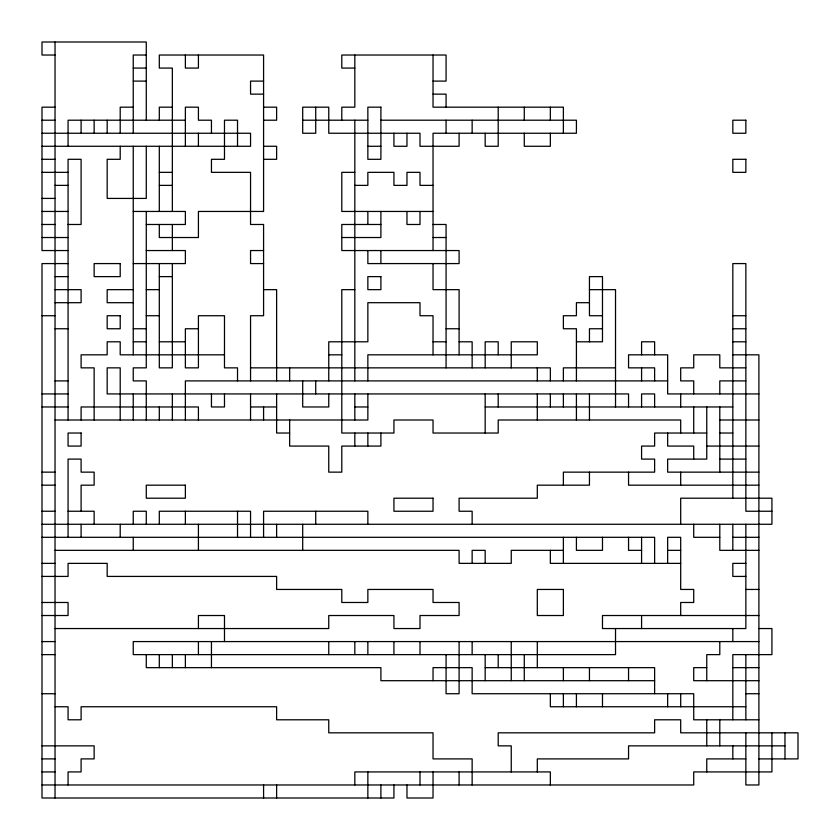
<?xml version="1.0" encoding="UTF-8"?>
<svg xmlns="http://www.w3.org/2000/svg" width="840" height="840" viewBox="0 0 840 840"><rect width="100%" height="100%" fill="white"/><g stroke="black" fill="none" stroke-linecap="round" stroke-linejoin="round"><path stroke-width="1.26" d="M55.03 55.03L42 55.03L42 42L146.276 42L146.276 120.204M146.276 55.03L133.245 55.03L133.245 133.245M133.245 68.072L146.276 68.072M354.827 68.072L341.796 68.072L341.796 55.03L446.072 55.03L446.072 81.102L433.031 81.102M133.245 81.102L146.276 81.102M263.582 81.102L250.551 81.102L250.551 94.143L263.582 94.143M433.031 94.143L446.072 94.143L446.072 107.174M55.03 107.174L42 107.174L42 250.551L68.072 250.551M133.245 107.174L120.204 107.174L120.204 133.245M172.347 107.174L159.306 107.174L159.306 120.204M263.582 107.174L276.623 107.174L276.623 120.204L263.582 120.204M42 120.204L55.03 120.204M185.378 120.204L68.072 120.204L68.072 146.276M302.694 120.204L367.857 120.204M380.898 120.204L576.419 120.204L576.419 133.245L433.031 133.245L433.031 250.551M42 133.245L250.551 133.245L250.551 146.276L42 146.276M263.582 146.276L276.623 146.276L276.623 159.306L263.582 159.306M367.857 146.276L380.898 146.276M42 159.306L55.03 159.306M42 172.347L68.072 172.347M159.306 172.347L172.347 172.347M354.827 172.347L341.796 172.347L341.796 211.449L433.031 211.449M55.03 185.378L68.072 185.378M159.306 185.378L172.347 185.378M354.827 185.378L367.857 185.378L367.857 172.347L393.929 172.347L393.929 185.378L406.969 185.378L406.969 172.347L420 172.347L420 185.378L433.031 185.378M42 198.418L55.03 198.418M42 211.449L68.072 211.449M133.245 211.449L185.378 211.449L185.378 224.48L146.276 224.48M42 224.48L55.03 224.48M68.072 224.48L81.102 224.48L81.102 159.306L68.072 159.306L68.072 420M380.898 224.48L341.796 224.48L341.796 250.551L459.102 250.551L459.102 263.582L367.857 263.582L367.857 250.551M433.031 224.48L446.072 224.48L446.072 367.857M42 237.521L68.072 237.521M341.796 237.521L380.898 237.521L380.898 211.449M433.031 237.521L446.072 237.521M146.276 250.551L185.378 250.551L185.378 263.582L133.245 263.582M263.582 250.551L250.551 250.551L250.551 263.582L263.582 263.582M68.072 263.582L42 263.582L42 798L393.929 798L393.929 784.97M55.03 276.623L68.072 276.623M159.306 276.623L172.347 276.623M55.03 289.653L81.102 289.653L81.102 302.694L55.03 302.694M133.245 289.653L107.174 289.653L107.174 302.694L133.245 302.694M146.276 289.653L159.306 289.653M263.582 289.653L276.623 289.653L276.623 380.898M354.827 289.653L341.796 289.653L341.796 433.031L393.929 433.031L393.929 420L433.031 420L433.031 433.031L498.204 433.031L498.204 420L680.694 420L680.694 433.031M589.449 289.653L615.521 289.653L615.521 406.969M589.449 302.694L576.419 302.694L576.419 315.725L563.377 315.725L563.377 328.755L576.419 328.755L576.419 380.898M42 315.725L55.03 315.725M146.276 315.725L159.306 315.725M602.48 315.725L589.449 315.725L589.449 276.623L602.48 276.623L602.48 341.796L576.419 341.796M732.827 315.725L745.857 315.725M55.03 328.755L68.072 328.755M133.245 328.755L146.276 328.755M198.418 328.755L185.378 328.755L185.378 367.857L198.418 367.857L198.418 315.725L224.48 315.725L224.48 367.857L237.521 367.857L237.521 380.898M446.072 328.755L459.102 328.755M602.48 328.755L589.449 328.755L589.449 341.796M732.827 328.755L745.857 328.755M133.245 341.796L146.276 341.796M159.306 341.796L185.378 341.796M433.031 341.796L446.072 341.796M459.102 341.796L472.143 341.796L472.143 367.857M732.827 341.796L745.857 341.796M224.48 354.827L120.204 354.827L120.204 341.796L107.174 341.796L107.174 354.827L81.102 354.827L81.102 367.857L94.143 367.857L94.143 420M328.755 354.827L341.796 354.827M732.827 354.827L758.898 354.827L758.898 784.97L745.857 784.97L745.857 732.827M250.551 367.857L550.347 367.857L550.347 380.898M615.521 367.857L563.377 367.857L563.377 380.898M745.857 367.857L719.796 367.857L719.796 354.827L693.725 354.827L693.725 367.857L680.694 367.857L680.694 380.898L693.725 380.898L693.725 393.929M55.03 380.898L68.072 380.898M667.653 380.898L185.378 380.898L185.378 420M745.857 380.898L719.796 380.898L719.796 393.929M42 393.929L68.072 393.929M758.898 393.929L667.653 393.929L667.653 354.827L628.551 354.827L628.551 367.857L654.623 367.857L654.623 380.898M42 406.969L68.072 406.969M250.551 406.969L276.623 406.969M354.827 406.969L367.857 406.969M485.173 406.969L732.827 406.969M55.03 420L367.857 420L367.857 393.929M719.796 420L758.898 420M289.653 433.031L276.623 433.031L276.623 393.929M706.755 433.031L654.623 433.031L654.623 446.072L641.582 446.072L641.582 459.102L654.623 459.102L654.623 472.143L563.377 472.143L563.377 485.173M719.796 433.031L732.827 433.031M706.755 446.072L758.898 446.072M719.796 459.102L745.857 459.102M42 472.143L55.03 472.143M758.898 472.143L667.653 472.143L667.653 459.102L706.755 459.102L706.755 406.969M42 485.173L55.03 485.173M758.898 485.173L628.551 485.173L628.551 472.143M42 511.245L55.03 511.245M68.072 511.245L94.143 511.245L94.143 524.276M771.928 511.245L745.857 511.245L745.857 263.582L732.827 263.582L732.827 498.204M42 524.276L771.928 524.276L771.928 498.204L680.694 498.204L680.694 524.276M42 537.306L654.623 537.306L654.623 563.377M719.796 537.306L693.725 537.306L693.725 524.276M732.827 537.306L758.898 537.306M55.03 550.347L459.102 550.347L459.102 563.377L511.245 563.377L511.245 550.347L563.377 550.347M641.582 550.347L628.551 550.347L628.551 537.306M667.653 550.347L680.694 550.347M758.898 550.347L719.796 550.347L719.796 524.276M42 563.377L55.03 563.377M680.694 563.377L550.347 563.377L550.347 550.347M745.857 563.377L732.827 563.377L732.827 576.419L745.857 576.419M42 576.419L68.072 576.419L68.072 563.377L107.174 563.377L107.174 576.419L276.623 576.419L276.623 589.449L341.796 589.449L341.796 602.48L367.857 602.48L367.857 589.449L433.031 589.449L433.031 602.48L459.102 602.48L459.102 615.521L420 615.521L420 628.551L393.929 628.551L393.929 615.521L328.755 615.521L328.755 628.551L55.03 628.551M745.857 589.449L758.898 589.449M42 602.48L68.072 602.48L68.072 615.521L42 615.521M758.898 615.521L602.48 615.521L602.48 628.551L745.857 628.551L745.857 524.276M758.898 628.551L771.928 628.551L771.928 654.623L732.827 654.623L732.827 719.796M42 641.582L55.03 641.582M758.898 641.582L133.245 641.582L133.245 654.623L615.521 654.623L615.521 628.551M42 654.623L55.03 654.623M485.173 667.653L654.623 667.653L654.623 693.725M706.755 667.653L693.725 667.653L693.725 680.694L758.898 680.694M732.827 667.653L758.898 667.653M654.623 680.694L380.898 680.694L380.898 667.653L146.276 667.653L146.276 654.623M42 693.725L55.03 693.725M745.857 693.725L758.898 693.725M55.03 706.755L68.072 706.755L68.072 719.796L81.102 719.796L81.102 706.755L276.623 706.755L276.623 719.796L328.755 719.796L328.755 732.827L433.031 732.827L433.031 758.898L472.143 758.898L472.143 784.97M745.857 706.755L550.347 706.755L550.347 693.725M758.898 719.796L693.725 719.796L693.725 693.725L472.143 693.725L472.143 667.653L433.031 667.653L433.031 680.694M42 745.857L94.143 745.857L94.143 758.898L81.102 758.898L81.102 771.928L68.072 771.928L68.072 784.97M784.97 745.857L628.551 745.857L628.551 758.898L537.306 758.898L537.306 771.928M42 758.898L55.03 758.898M745.857 758.898L706.755 758.898L706.755 771.928M758.898 758.898L798 758.898L798 732.827L680.694 732.827L680.694 719.796L654.623 719.796L654.623 732.827L498.204 732.827L498.204 745.857L511.245 745.857L511.245 771.928M42 771.928L55.03 771.928M42 784.97L693.725 784.97L693.725 771.928L771.928 771.928L771.928 732.827M784.97 732.827L784.97 758.898M745.857 654.623L745.857 719.796M732.827 524.276L732.827 550.347M732.827 628.551L732.827 641.582M732.827 745.857L732.827 758.898M719.796 406.969L719.796 472.143M719.796 641.582L719.796 654.623L706.755 654.623L706.755 680.694M719.796 719.796L719.796 745.857M706.755 719.796L706.755 745.857M693.725 406.969L693.725 433.031M693.725 459.102L693.725 446.072L667.653 446.072L667.653 433.031M680.694 393.929L680.694 406.969M680.694 472.143L680.694 485.173M680.694 615.521L680.694 602.48L693.725 602.48L693.725 589.449L680.694 589.449L680.694 537.306L667.653 537.306L667.653 563.377M680.694 693.725L680.694 706.755M667.653 693.725L667.653 706.755M654.623 354.827L654.623 341.796L641.582 341.796L641.582 354.827M654.623 406.969L654.623 393.929L641.582 393.929L641.582 406.969M641.582 367.857L641.582 380.898M641.582 537.306L641.582 563.377M641.582 615.521L641.582 628.551M628.551 406.969L628.551 393.929L107.174 393.929L107.174 367.857L120.204 367.857L120.204 420M628.551 667.653L628.551 680.694M602.48 537.306L602.48 550.347L576.419 550.347L576.419 537.306M602.48 693.725L602.48 706.755M589.449 393.929L589.449 420M589.449 472.143L589.449 485.173L537.306 485.173L537.306 498.204L459.102 498.204L459.102 511.245L472.143 511.245L472.143 524.276M589.449 667.653L589.449 680.694M576.419 393.929L576.419 420M576.419 693.725L576.419 706.755M563.377 133.245L563.377 107.174L433.031 107.174L433.031 55.03M563.377 393.929L563.377 406.969M563.377 537.306L563.377 563.377M563.377 667.653L563.377 680.694M563.377 693.725L563.377 706.755M550.347 107.174L550.347 120.204M550.347 133.245L550.347 146.276L524.276 146.276L524.276 133.245M550.347 393.929L550.347 406.969M550.347 784.97L550.347 771.928L354.827 771.928L354.827 784.97M537.306 367.857L537.306 380.898M537.306 393.929L537.306 420M537.306 641.582L537.306 667.653M524.276 107.174L524.276 120.204M524.276 654.623L524.276 680.694M511.245 367.857L511.245 341.796L537.306 341.796L537.306 354.827L367.857 354.827L367.857 380.898M511.245 641.582L511.245 680.694M498.204 107.174L498.204 146.276L485.173 146.276L485.173 133.245M498.204 354.827L498.204 341.796L485.173 341.796L485.173 367.857M498.204 393.929L498.204 406.969M498.204 654.623L498.204 667.653M485.173 393.929L485.173 433.031M485.173 563.377L485.173 550.347L472.143 550.347L472.143 563.377M485.173 654.623L485.173 680.694M472.143 120.204L472.143 133.245M472.143 641.582L472.143 654.623M459.102 133.245L459.102 146.276L420 146.276L420 133.245L328.755 133.245L328.755 107.174L302.694 107.174L302.694 133.245L315.725 133.245L315.725 107.174M459.102 354.827L459.102 289.653L433.031 289.653L433.031 263.582M459.102 641.582L459.102 693.725L446.072 693.725L446.072 654.623M459.102 771.928L459.102 784.97M446.072 120.204L446.072 133.245M433.031 354.827L433.031 315.725L420 315.725L420 302.694L367.857 302.694L367.857 341.796L328.755 341.796L328.755 380.898M433.031 771.928L433.031 798L406.969 798L406.969 784.97M420 211.449L420 224.48L406.969 224.48L406.969 211.449M420 641.582L420 654.623M420 771.928L420 784.97M406.969 133.245L406.969 146.276L393.929 146.276L393.929 133.245M393.929 641.582L393.929 654.623M380.898 250.551L380.898 263.582M380.898 433.031L380.898 446.072L341.796 446.072L341.796 472.143L328.755 472.143L328.755 446.072L289.653 446.072L289.653 420M380.898 784.97L380.898 798M367.857 211.449L367.857 224.48M367.857 433.031L367.857 446.072M367.857 524.276L367.857 511.245L263.582 511.245L263.582 537.306M367.857 641.582L367.857 654.623M367.857 771.928L367.857 798M354.827 55.03L354.827 107.174L341.796 107.174L341.796 120.204M354.827 120.204L354.827 380.898M354.827 393.929L354.827 420M354.827 433.031L354.827 446.072M354.827 641.582L354.827 654.623M328.755 393.929L328.755 406.969L302.694 406.969L302.694 380.898M328.755 641.582L328.755 654.623M315.725 380.898L315.725 393.929M315.725 511.245L315.725 524.276M302.694 524.276L302.694 550.347M289.653 367.857L289.653 380.898M276.623 524.276L276.623 537.306M276.623 784.97L276.623 798M263.582 406.969L263.582 420M263.582 784.97L263.582 798M250.551 380.898L250.551 315.725L263.582 315.725L263.582 224.48L250.551 224.48L250.551 172.347L211.449 172.347L211.449 159.306L224.48 159.306L224.48 120.204L237.521 120.204L237.521 146.276M250.551 393.929L250.551 420M250.551 537.306L250.551 511.245L159.306 511.245L159.306 524.276M237.521 511.245L237.521 537.306M224.48 393.929L224.48 406.969L211.449 406.969L211.449 393.929M224.48 641.582L224.48 615.521L198.418 615.521L198.418 628.551M211.449 133.245L211.449 120.204L198.418 120.204L198.418 107.174L185.378 107.174L185.378 146.276M211.449 641.582L211.449 667.653M198.418 55.03L198.418 68.072L185.378 68.072L185.378 55.03M198.418 133.245L198.418 146.276M198.418 420L198.418 406.969L81.102 406.969L81.102 420M198.418 524.276L198.418 550.347M198.418 641.582L198.418 654.623M185.378 511.245L185.378 524.276M185.378 654.623L185.378 667.653M172.347 211.449L172.347 68.072L159.306 68.072L159.306 55.03L263.582 55.03L263.582 211.449L198.418 211.449L198.418 237.521L159.306 237.521L159.306 224.48M172.347 224.48L172.347 250.551M172.347 263.582L172.347 367.857L159.306 367.857L159.306 263.582M172.347 393.929L172.347 420M172.347 654.623L172.347 667.653M159.306 146.276L159.306 211.449M159.306 406.969L159.306 420M159.306 654.623L159.306 667.653M146.276 146.276L146.276 198.418L107.174 198.418L107.174 159.306L120.204 159.306L120.204 146.276M146.276 211.449L146.276 367.857L133.245 367.857L133.245 380.898L146.276 380.898L146.276 420M146.276 524.276L146.276 511.245L133.245 511.245L133.245 524.276M133.245 146.276L133.245 354.827M133.245 393.929L133.245 420M133.245 537.306L133.245 550.347M120.204 524.276L120.204 537.306M107.174 120.204L107.174 133.245M94.143 120.204L94.143 133.245M81.102 120.204L81.102 133.245M81.102 511.245L81.102 485.173L94.143 485.173L94.143 472.143L81.102 472.143L81.102 459.102L68.072 459.102L68.072 537.306M81.102 524.276L81.102 537.306M55.03 42L55.03 798M380.898 107.174L367.857 107.174L367.857 159.306L380.898 159.306L380.898 107.174M745.857 120.204L732.827 120.204L732.827 133.245L745.857 133.245L745.857 120.204M745.857 159.306L732.827 159.306L732.827 172.347L745.857 172.347L745.857 159.306M120.204 263.582L94.143 263.582L94.143 276.623L120.204 276.623L120.204 263.582M380.898 276.623L367.857 276.623L367.857 289.653L380.898 289.653L380.898 276.623M120.204 315.725L107.174 315.725L107.174 328.755L120.204 328.755L120.204 315.725M81.102 433.031L68.072 433.031L68.072 446.072L81.102 446.072L81.102 433.031M185.378 485.173L146.276 485.173L146.276 498.204L185.378 498.204L185.378 485.173M433.031 498.204L393.929 498.204L393.929 511.245L433.031 511.245L433.031 498.204M563.377 589.449L537.306 589.449L537.306 615.521L563.377 615.521L563.377 589.449"/></g></svg>
